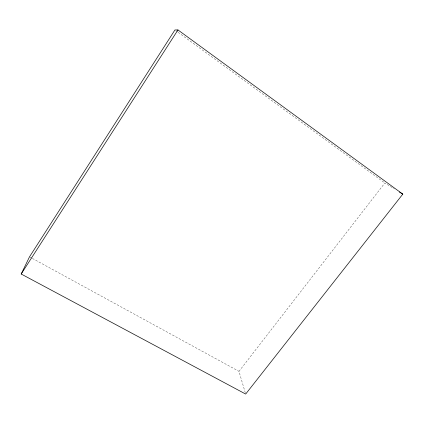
<?xml version="1.0" encoding="UTF-8"?>
<svg xmlns="http://www.w3.org/2000/svg" width="424" height="424" viewBox="0 0 424 424"><rect width="100%" height="100%" fill="white"/><g stroke="black" fill="none" stroke-linecap="round" stroke-linejoin="round"><path stroke-width="0.32" stroke-dasharray="2.12 1.59" d="M245.295 392.799L238.988 371.35L384.838 183.004L394.384 188.913M30.078 257.161L31.816 258.11M32.399 258.428L238.988 371.35M175.981 30.761L177.587 31.927M178.122 32.319L384.838 183.004"/><path stroke-width="0.64" d="M21.2 274.026L29.495 256.843L174.916 29.982L177.963 29.94L402.8 194.134L245.666 394.06L21.2 274.026L177.963 29.94M399.435 192.046L402.8 194.134"/></g></svg>
